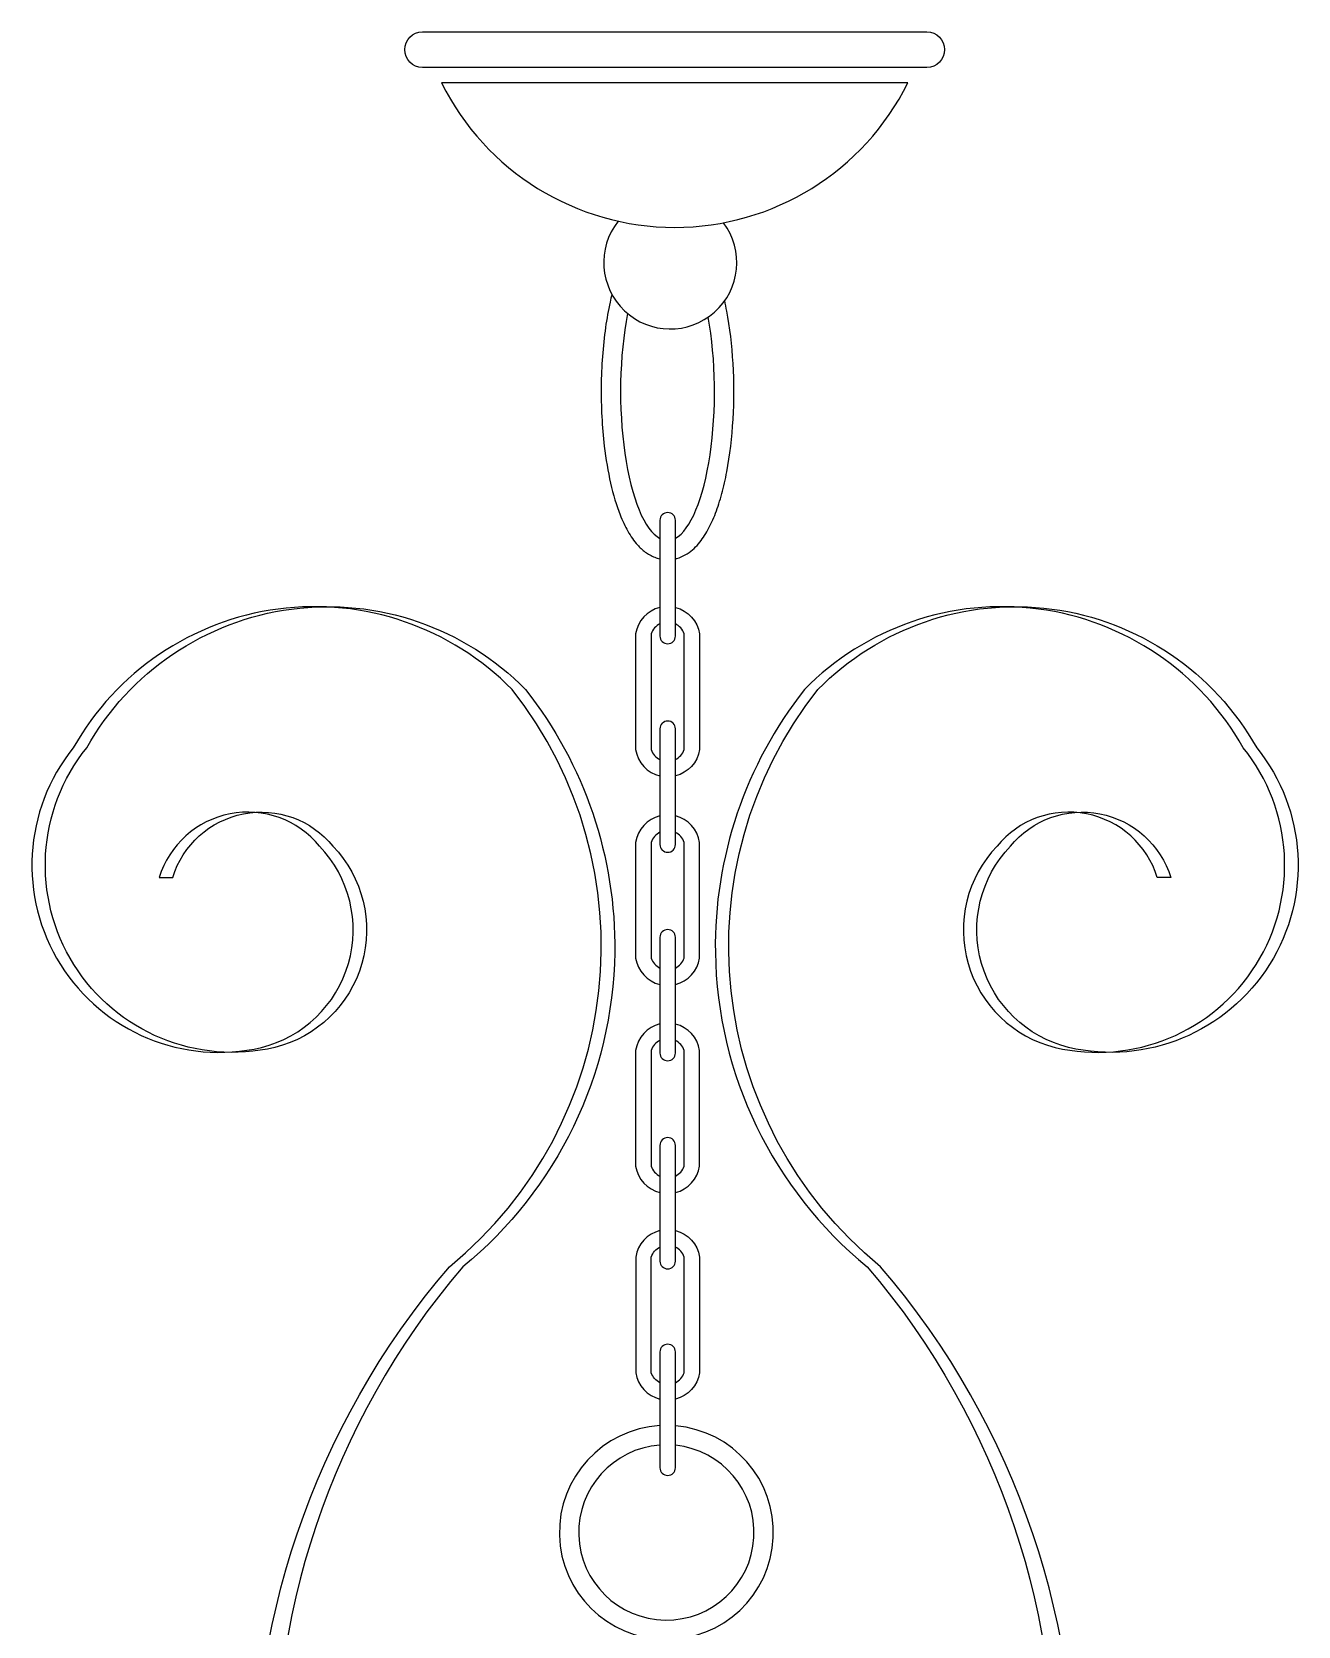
# Model space of a CAD drawing. Extents: x -62016 to -61110, y -35577 to -34534.
# Drawn here: x -61759.7 to -61368, y -35026.9 to -34533.6 of the extents above; entities that cross this region are included whole.
import ezdxf

# ---------------------------------------------------------------- set-up
doc = ezdxf.new("R2010")
doc.units = 0
doc.header["$MEASUREMENT"] = 0
doc.layers.add('3', color=3, linetype='CONTINUOUS')
doc.layers.add('7', color=7, linetype='CONTINUOUS')

msp = doc.modelspace()

# ---------------------------------------------------------------- linework, layer by layer
at = {"layer": '3'}
for points in [[(-61560.57, -34720.51), (-61560.57, -34684.7, 1), (-61565.37, -34684.7), (-61565.37, -34720.51, 1)], [(-61565.37, -34785.03, 1), (-61560.57, -34785.03), (-61560.57, -34749.22, 1), (-61565.37, -34749.22)], [(-61565.37, -34813.74), (-61565.37, -34849.55, 1), (-61560.57, -34849.55), (-61560.57, -34813.74, 1)], [(-61560.57, -34913.93), (-61560.57, -34878.12, 1), (-61565.37, -34878.12), (-61565.37, -34913.93, 1)], [(-61565.37, -34942.04), (-61565.37, -34977.85, 1), (-61560.57, -34977.85), (-61560.57, -34942.04, 1)]]:
    msp.add_lwpolyline(points, format="xyb", close=True, dxfattribs=at)
for points in [[(-61565.37, -34711.66, 0.302545), (-61572.89, -34719.84), (-61572.89, -34755.65, 0.302545), (-61565.37, -34763.82)], [(-61560.57, -34711.67, -0.30144), (-61553.1, -34719.84), (-61553.1, -34755.65, -0.30144), (-61560.57, -34763.81)], [(-61565.37, -34716.72, 0.199814), (-61568.09, -34719.84), (-61568.09, -34755.65, 0.199814), (-61565.37, -34758.76)], [(-61560.57, -34758.74, 0.197687), (-61557.9, -34755.65), (-61557.9, -34719.84, 0.197687), (-61560.57, -34716.74, 0.197687)], [(-61565.37, -34776.18, 0.302545), (-61572.89, -34784.36), (-61572.89, -34820.16, 0.302545), (-61565.37, -34828.34)], [(-61560.57, -34828.33, 0.30144), (-61553.1, -34820.16), (-61553.1, -34784.36, 0.30144), (-61560.57, -34776.19)], [(-61565.37, -34781.24, 0.199814), (-61568.09, -34784.36), (-61568.09, -34820.16, 0.199814), (-61565.37, -34823.28, 0.199814)], [(-61560.57, -34823.26, 0.197687), (-61557.9, -34820.16), (-61557.9, -34784.36, 0.197687), (-61560.57, -34781.26, 0.197687)], [(-61565.37, -34840.56, 0.302545), (-61572.89, -34848.74), (-61572.89, -34884.55, 0.302545), (-61565.37, -34892.72, 0.302545)], [(-61560.57, -34892.71, 0.30144), (-61553.1, -34884.55), (-61553.1, -34848.74, 0.30144), (-61560.57, -34840.57)], [(-61565.37, -34845.63, 0.199814), (-61568.09, -34848.74), (-61568.09, -34884.55, 0.199814), (-61565.37, -34887.66)], [(-61560.57, -34887.64, 0.197687), (-61557.9, -34884.55), (-61557.9, -34848.74, 0.197687), (-61560.57, -34845.65)], [(-61565.37, -34904.49, 0.30144), (-61572.85, -34912.66), (-61572.85, -34948.47, 0.30144), (-61565.37, -34956.64)], [(-61560.57, -34904.49, -0.30144), (-61553.1, -34912.66), (-61553.1, -34948.47, -0.30144), (-61560.57, -34956.64)], [(-61565.37, -34951.56, -0.197687), (-61568.05, -34948.47), (-61568.05, -34912.66, -0.197687), (-61565.37, -34909.57, -0.197687)], [(-61560.57, -34951.56, 0.197687), (-61557.9, -34948.47), (-61557.9, -34912.66, 0.197687), (-61560.57, -34909.57, 0.197687)]]:
    msp.add_lwpolyline(points, format="xyb", dxfattribs=at)
at = {"layer": '7'}
for points in [[(-61482.8, -34533.58, -1), (-61482.8, -34544.58), (-61638.8, -34544.58, -1), (-61638.8, -34533.58)], [(-61632.91, -34549.39, 0.619496), (-61488.69, -34549.39)]]:
    msp.add_lwpolyline(points, format="xyb", close=True, dxfattribs=at)
for points in [[(-61615.23, -35257.3, -0.395792), (-61630.49, -34915.67, 0.409129), (-61611.1, -34737.09, 0.499731), (-61746.84, -34755.08, 0.712615), (-61688.67, -34847.84, 0.575498), (-61670.66, -34785.54, 0.598566), (-61720.26, -34795.23), (-61716.1, -34795.23, -0.598566), (-61666.51, -34785.54, -0.575498), (-61684.51, -34847.84, -0.712615), (-61742.69, -34755.08, -0.499731), (-61606.95, -34737.09, -0.172516), (-61579.37, -34818.41, 0.119379)], [(-61512.37, -35257.3, 0.395792), (-61497.12, -34915.67, -0.409129), (-61516.51, -34737.09, -0.499731), (-61380.77, -34755.08, -0.712615), (-61438.94, -34847.84, -0.575498), (-61456.95, -34785.54, -0.598566), (-61407.35, -34795.23), (-61411.51, -34795.23, 0.598566), (-61461.1, -34785.54, 0.575498), (-61443.1, -34847.84, 0.712615), (-61384.92, -34755.08, 0.499731), (-61520.66, -34737.09, 0.172516), (-61548.23, -34818.41, -0.119379)], [(-61579.37, -34818.41, -0.221014), (-61626.34, -34915.67, 0.396007), (-61610.45, -35247.35, 0.151539)], [(-61548.23, -34818.41, 0.221014), (-61501.27, -34915.67, -0.396007), (-61517.16, -35247.35, -0.151539)]]:
    msp.add_lwpolyline(points, format="xyb", dxfattribs=at)
for centre, radius, start, end in [((-61562.17, -34604.92), 20.58, 141.6079, 36.6715), ((-61563.37, -34997.89), 33.11, 93.471, 85.1565), ((-61563.37, -34997.89), 27.11, 94.2405, 84.0811)]:
    msp.add_arc(centre, radius, start, end, dxfattribs=at)
for start_param, end_param in [(4.160577, 6.120592), (6.452491, 8.376976)]:
    msp.add_ellipse((-61563.02, -34644.84), major_axis=(0, -46.07), ratio=0.31538, start_param=start_param, end_param=end_param, dxfattribs=at)
for points, knots in [([(-61580.23, -34614.78), (-61580.43, -34615.58), (-61580.62, -34616.4), (-61581.35, -34619.72), (-61581.82, -34622.35), (-61583.03, -34630.84), (-61583.48, -34637.05), (-61583.61, -34649.54), (-61583.28, -34655.82), (-61582.11, -34665.76), (-61581.46, -34669.62), (-61579.82, -34676.77), (-61578.85, -34680.05), (-61576.97, -34684.82), (-61576.18, -34686.52), (-61574.41, -34689.64), (-61573.43, -34691.06), (-61571.58, -34693.12), (-61570.79, -34693.86), (-61569.02, -34695.17), (-61568.04, -34695.74), (-61566.45, -34696.36), (-61565.92, -34696.52), (-61565.37, -34696.64)], [4.042545, 4.042545, 4.042545, 4.042545, 4.104115, 4.104115, 4.289261, 4.289261, 4.680171, 4.680171, 5.071082, 5.071082, 5.339201, 5.339201, 5.60732, 5.60732, 5.776441, 5.776441, 5.945562, 5.945562, 6.053442, 6.053442, 6.161322, 6.161322, 6.212129, 6.212129, 6.212129, 6.212129]), ([(-61560.57, -34696.62), (-61560.42, -34696.59), (-61560.27, -34696.55), (-61559.2, -34696.25), (-61558.33, -34695.87), (-61556.73, -34694.97), (-61555.99, -34694.44), (-61554.65, -34693.28), (-61554.03, -34692.65), (-61552.35, -34690.69), (-61551.39, -34689.25), (-61549.65, -34686.08), (-61548.87, -34684.35), (-61547.44, -34680.6), (-61546.8, -34678.59), (-61545.64, -34674.31), (-61545.12, -34672.05), (-61543.72, -34664.64), (-61543.07, -34659.12), (-61542.41, -34647.75), (-61542.41, -34641.9), (-61543.07, -34630.53), (-61543.72, -34625.02), (-61544.88, -34618.88), (-61545.11, -34617.82), (-61545.34, -34616.77)], [6.35722, 6.35722, 6.35722, 6.35722, 6.371268, 6.371268, 6.459352, 6.459352, 6.547435, 6.547435, 6.635518, 6.635518, 6.804886, 6.804886, 6.974255, 6.974255, 7.143623, 7.143623, 7.312991, 7.312991, 7.673825, 7.673825, 8.034658, 8.034658, 8.395492, 8.395492, 8.473597, 8.473597, 8.473597, 8.473597])]:
    msp.add_open_spline(points, degree=3, knots=knots, dxfattribs=at)

doc.saveas('drawing.dxf')
